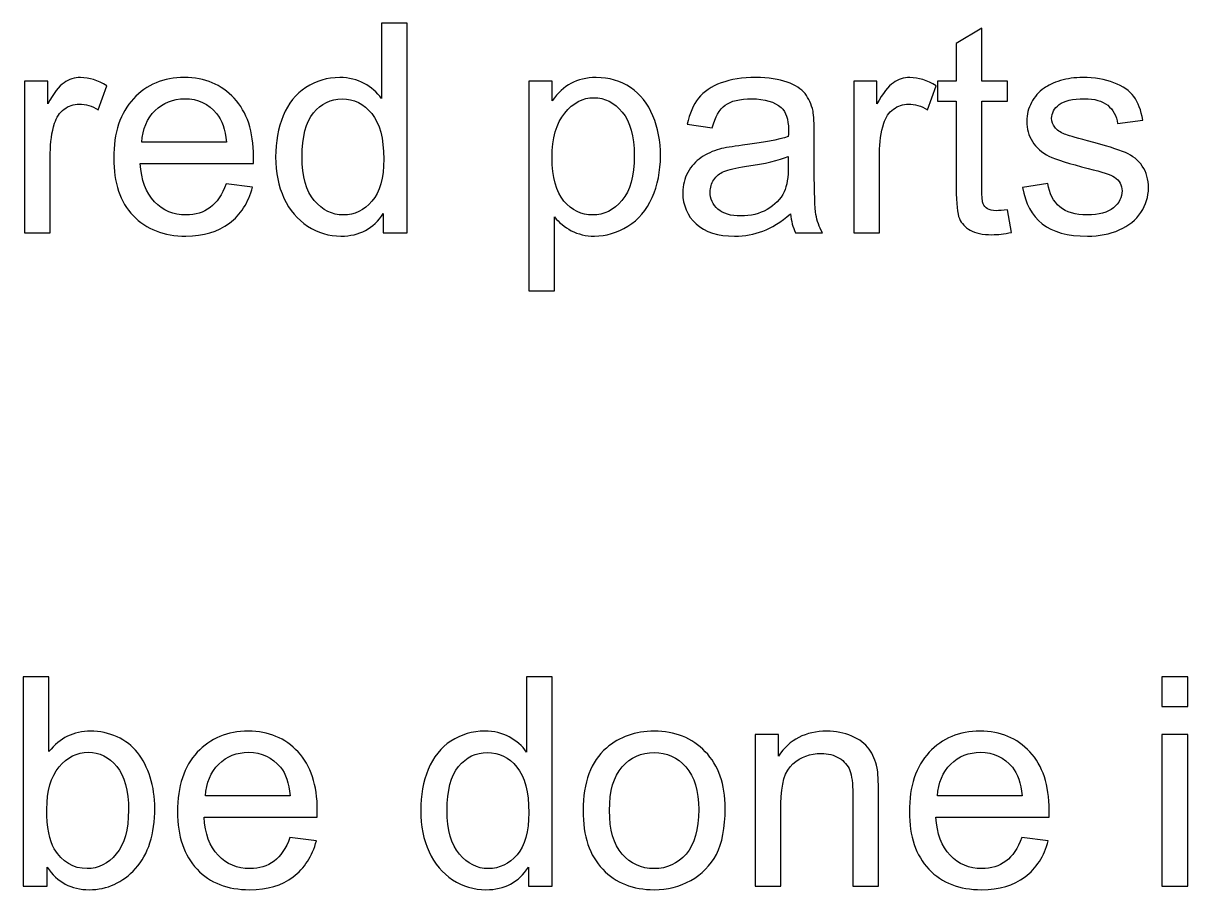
# Model space of a CAD drawing. Header units: millimetres. Extents: x -819 to 558, y -342 to 336.
# Drawn here: x -709.3 to -658.7, y -63.4 to -25.7 of the extents above; entities that cross this region are included whole.
import ezdxf

# ---------------------------------------------------------------- set-up
doc = ezdxf.new("R2010")
doc.units = ezdxf.units.MM
doc.header["$MEASUREMENT"] = 0
doc.layers.add('#Layer 1', color=7, linetype='Continuous')

msp = doc.modelspace()

# ---------------------------------------------------------------- linework, layer by layer
at = {"layer": '#Layer 1', "color": 250}
for points, knots in [([(-693.6737, -34.826), (-693.6737, -34.826), (-693.6737, -33.9941), (-693.6737, -33.9941), (-693.6737, -33.9941), (-694.0906, -34.6482), (-694.7045, -34.9742), (-695.5152, -34.9742), (-695.5152, -34.9742), (-696.0401, -34.9742), (-696.5227, -34.8302), (-696.963, -34.5402), (-696.963, -34.5402), (-697.4032, -34.2524), (-697.744, -33.8481), (-697.9874, -33.3274), (-697.9874, -33.3274), (-698.2287, -32.8088), (-698.3494, -32.214), (-698.3494, -31.5388), (-698.3494, -31.5388), (-698.3494, -30.8826), (-698.2393, -30.2857), (-698.0213, -29.7502), (-698.0213, -29.7502), (-697.8012, -29.2147), (-697.4731, -28.8041), (-697.0349, -28.5204), (-697.0349, -28.5204), (-696.5968, -28.2347), (-696.1057, -28.0908), (-695.5638, -28.0908), (-695.5638, -28.0908), (-695.168, -28.0908), (-694.8145, -28.1754), (-694.5055, -28.3426), (-694.5055, -28.3426), (-694.1944, -28.5099), (-693.9425, -28.7279), (-693.7477, -28.9967), (-693.7477, -28.9967), (-693.7477, -28.9967), (-693.7477, -25.7349), (-693.7477, -25.7349), (-693.7477, -25.7349), (-693.7477, -25.7349), (-692.6386, -25.7349), (-692.6386, -25.7349), (-692.6386, -25.7349), (-692.6386, -25.7349), (-692.6386, -34.826), (-692.6386, -34.826), (-692.6386, -34.826), (-692.6386, -34.826), (-693.6737, -34.826), (-693.6737, -34.826)], [0, 0, 0, 0, 0.0714286, 0.0714286, 0.0714286, 0.0714286, 0.1428571, 0.1428571, 0.1428571, 0.1428571, 0.2142857, 0.2142857, 0.2142857, 0.2142857, 0.2857143, 0.2857143, 0.2857143, 0.2857143, 0.3571429, 0.3571429, 0.3571429, 0.3571429, 0.4285714, 0.4285714, 0.4285714, 0.4285714, 0.5, 0.5, 0.5, 0.5, 0.5714286, 0.5714286, 0.5714286, 0.5714286, 0.6428571, 0.6428571, 0.6428571, 0.6428571, 0.7142857, 0.7142857, 0.7142857, 0.7142857, 0.7857143, 0.7857143, 0.7857143, 0.7857143, 0.8571429, 0.8571429, 0.8571429, 0.8571429, 0.9285714, 0.9285714, 0.9285714, 0.9285714, 1, 1, 1, 1]), ([(-666.5613, -33.8269), (-666.5613, -33.8269), (-666.4004, -34.8133), (-666.4004, -34.8133), (-666.4004, -34.8133), (-666.7137, -34.8789), (-666.9952, -34.9128), (-667.2429, -34.9128), (-667.2429, -34.9128), (-667.6493, -34.9128), (-667.9625, -34.8493), (-668.1869, -34.7202), (-668.1869, -34.7202), (-668.4092, -34.5932), (-668.5658, -34.4238), (-668.6568, -34.2143), (-668.6568, -34.2143), (-668.7478, -34.0068), (-668.7944, -33.5666), (-668.7944, -32.8977), (-668.7944, -32.8977), (-668.7944, -32.8977), (-668.7944, -29.1089), (-668.7944, -29.1089), (-668.7944, -29.1089), (-668.7944, -29.1089), (-669.6135, -29.1089), (-669.6135, -29.1089), (-669.6135, -29.1089), (-669.6135, -29.1089), (-669.6135, -28.241), (-669.6135, -28.241), (-669.6135, -28.241), (-669.6135, -28.241), (-668.7944, -28.241), (-668.7944, -28.241), (-668.7944, -28.241), (-668.7944, -28.241), (-668.7944, -26.6091), (-668.7944, -26.6091), (-668.7944, -26.6091), (-668.7944, -26.6091), (-667.6831, -25.9402), (-667.6831, -25.9402), (-667.6831, -25.9402), (-667.6831, -25.9402), (-667.6831, -28.241), (-667.6831, -28.241), (-667.6831, -28.241), (-667.6831, -28.241), (-666.5613, -28.241), (-666.5613, -28.241), (-666.5613, -28.241), (-666.5613, -28.241), (-666.5613, -29.1089), (-666.5613, -29.1089), (-666.5613, -29.1089), (-666.5613, -29.1089), (-667.6831, -29.1089), (-667.6831, -29.1089), (-667.6831, -29.1089), (-667.6831, -29.1089), (-667.6831, -32.9591), (-667.6831, -32.9591), (-667.6831, -32.9591), (-667.6831, -33.2787), (-667.6641, -33.4819), (-667.626, -33.5729), (-667.626, -33.5729), (-667.5858, -33.6639), (-667.5223, -33.7359), (-667.4334, -33.7909), (-667.4334, -33.7909), (-667.3445, -33.8439), (-667.2175, -33.8714), (-667.0524, -33.8714), (-667.0524, -33.8714), (-666.9275, -33.8714), (-666.7645, -33.8566), (-666.5613, -33.8269)], [0, 0, 0, 0, 0.05, 0.05, 0.05, 0.05, 0.1, 0.1, 0.1, 0.1, 0.15, 0.15, 0.15, 0.15, 0.2, 0.2, 0.2, 0.2, 0.25, 0.25, 0.25, 0.25, 0.3, 0.3, 0.3, 0.3, 0.35, 0.35, 0.35, 0.35, 0.4, 0.4, 0.4, 0.4, 0.45, 0.45, 0.45, 0.45, 0.5, 0.5, 0.5, 0.5, 0.55, 0.55, 0.55, 0.55, 0.6, 0.6, 0.6, 0.6, 0.65, 0.65, 0.65, 0.65, 0.7, 0.7, 0.7, 0.7, 0.75, 0.75, 0.75, 0.75, 0.8, 0.8, 0.8, 0.8, 0.85, 0.85, 0.85, 0.85, 0.9, 0.9, 0.9, 0.9, 0.95, 0.95, 0.95, 0.95, 1, 1, 1, 1]), ([(-709.2502, -34.826), (-709.2502, -34.826), (-709.2502, -28.241), (-709.2502, -28.241), (-709.2502, -28.241), (-709.2502, -28.241), (-708.2469, -28.241), (-708.2469, -28.241), (-708.2469, -28.241), (-708.2469, -28.241), (-708.2469, -29.238), (-708.2469, -29.238), (-708.2469, -29.238), (-707.9908, -28.7723), (-707.7537, -28.4633), (-707.5357, -28.3151), (-707.5357, -28.3151), (-707.3198, -28.167), (-707.0806, -28.0908), (-706.8203, -28.0908), (-706.8203, -28.0908), (-706.4435, -28.0908), (-706.0625, -28.2114), (-705.673, -28.4506), (-705.673, -28.4506), (-705.673, -28.4506), (-706.0583, -29.4878), (-706.0583, -29.4878), (-706.0583, -29.4878), (-706.3292, -29.3248), (-706.6022, -29.2443), (-706.8753, -29.2443), (-706.8753, -29.2443), (-707.1208, -29.2443), (-707.3388, -29.3184), (-707.5336, -29.4645), (-707.5336, -29.4645), (-707.7283, -29.6126), (-707.8659, -29.8158), (-707.9484, -30.0762), (-707.9484, -30.0762), (-708.0733, -30.472), (-708.1347, -30.9059), (-708.1347, -31.3779), (-708.1347, -31.3779), (-708.1347, -31.3779), (-708.1347, -34.826), (-708.1347, -34.826), (-708.1347, -34.826), (-708.1347, -34.826), (-709.2502, -34.826), (-709.2502, -34.826)], [0, 0, 0, 0, 0.0769231, 0.0769231, 0.0769231, 0.0769231, 0.1538462, 0.1538462, 0.1538462, 0.1538462, 0.2307692, 0.2307692, 0.2307692, 0.2307692, 0.3076923, 0.3076923, 0.3076923, 0.3076923, 0.3846154, 0.3846154, 0.3846154, 0.3846154, 0.4615385, 0.4615385, 0.4615385, 0.4615385, 0.5384615, 0.5384615, 0.5384615, 0.5384615, 0.6153846, 0.6153846, 0.6153846, 0.6153846, 0.6923077, 0.6923077, 0.6923077, 0.6923077, 0.7692308, 0.7692308, 0.7692308, 0.7692308, 0.8461538, 0.8461538, 0.8461538, 0.8461538, 0.9230769, 0.9230769, 0.9230769, 0.9230769, 1, 1, 1, 1]), ([(-700.502, -32.7051), (-700.502, -32.7051), (-699.3484, -32.8469), (-699.3484, -32.8469), (-699.3484, -32.8469), (-699.5305, -33.5221), (-699.867, -34.0449), (-700.3581, -34.4175), (-700.3581, -34.4175), (-700.8513, -34.7879), (-701.4799, -34.9742), (-702.244, -34.9742), (-702.244, -34.9742), (-703.2071, -34.9742), (-703.9712, -34.6778), (-704.5343, -34.0852), (-704.5343, -34.0852), (-705.0994, -33.4925), (-705.3809, -32.6606), (-705.3809, -31.5896), (-705.3809, -31.5896), (-705.3809, -30.4805), (-705.0952, -29.6211), (-704.5258, -29.0094), (-704.5258, -29.0094), (-703.9543, -28.3977), (-703.2156, -28.0908), (-702.3054, -28.0908), (-702.3054, -28.0908), (-701.4249, -28.0908), (-700.7052, -28.3913), (-700.1485, -28.9903), (-700.1485, -28.9903), (-699.5897, -29.5894), (-699.3103, -30.4339), (-699.3103, -31.5198), (-699.3103, -31.5198), (-699.3103, -31.5875), (-699.3124, -31.687), (-699.3167, -31.8182), (-699.3167, -31.8182), (-699.3167, -31.8182), (-704.2273, -31.8182), (-704.2273, -31.8182), (-704.2273, -31.8182), (-704.1871, -32.5421), (-703.9818, -33.0967), (-703.6135, -33.4798), (-703.6135, -33.4798), (-703.2452, -33.865), (-702.788, -34.0576), (-702.2377, -34.0576), (-702.2377, -34.0576), (-701.8292, -34.0576), (-701.4799, -33.9497), (-701.1899, -33.7338), (-701.1899, -33.7338), (-700.8999, -33.52), (-700.6713, -33.1771), (-700.502, -32.7051)], [0, 0, 0, 0, 0.0666667, 0.0666667, 0.0666667, 0.0666667, 0.1333333, 0.1333333, 0.1333333, 0.1333333, 0.2, 0.2, 0.2, 0.2, 0.2666667, 0.2666667, 0.2666667, 0.2666667, 0.3333333, 0.3333333, 0.3333333, 0.3333333, 0.4, 0.4, 0.4, 0.4, 0.4666667, 0.4666667, 0.4666667, 0.4666667, 0.5333333, 0.5333333, 0.5333333, 0.5333333, 0.6, 0.6, 0.6, 0.6, 0.6666667, 0.6666667, 0.6666667, 0.6666667, 0.7333333, 0.7333333, 0.7333333, 0.7333333, 0.8, 0.8, 0.8, 0.8, 0.8666667, 0.8666667, 0.8666667, 0.8666667, 0.9333333, 0.9333333, 0.9333333, 0.9333333, 1, 1, 1, 1]), ([(-687.3533, -37.3491), (-687.3533, -37.3491), (-687.3533, -28.241), (-687.3533, -28.241), (-687.3533, -28.241), (-687.3533, -28.241), (-686.3373, -28.241), (-686.3373, -28.241), (-686.3373, -28.241), (-686.3373, -28.241), (-686.3373, -29.0962), (-686.3373, -29.0962), (-686.3373, -29.0962), (-686.0981, -28.7617), (-685.8272, -28.5099), (-685.5245, -28.3426), (-685.5245, -28.3426), (-685.2239, -28.1754), (-684.8577, -28.0908), (-684.4281, -28.0908), (-684.4281, -28.0908), (-683.865, -28.0908), (-683.3697, -28.2368), (-682.94, -28.5247), (-682.94, -28.5247), (-682.5082, -28.8147), (-682.1844, -29.2232), (-681.9664, -29.7502), (-681.9664, -29.7502), (-681.7462, -30.2773), (-681.6362, -30.8551), (-681.6362, -31.4838), (-681.6362, -31.4838), (-681.6362, -32.1569), (-681.7568, -32.7644), (-682.0002, -33.3041), (-682.0002, -33.3041), (-682.2415, -33.8439), (-682.5929, -34.2566), (-683.0543, -34.5445), (-683.0543, -34.5445), (-683.5158, -34.8302), (-684.0005, -34.9742), (-684.5085, -34.9742), (-684.5085, -34.9742), (-684.881, -34.9742), (-685.2133, -34.8959), (-685.5097, -34.7392), (-685.5097, -34.7392), (-685.806, -34.5826), (-686.0473, -34.3836), (-686.2378, -34.1444), (-686.2378, -34.1444), (-686.2378, -34.1444), (-686.2378, -37.3491), (-686.2378, -37.3491), (-686.2378, -37.3491), (-686.2378, -37.3491), (-687.3533, -37.3491), (-687.3533, -37.3491)], [0, 0, 0, 0, 0.0666667, 0.0666667, 0.0666667, 0.0666667, 0.1333333, 0.1333333, 0.1333333, 0.1333333, 0.2, 0.2, 0.2, 0.2, 0.2666667, 0.2666667, 0.2666667, 0.2666667, 0.3333333, 0.3333333, 0.3333333, 0.3333333, 0.4, 0.4, 0.4, 0.4, 0.4666667, 0.4666667, 0.4666667, 0.4666667, 0.5333333, 0.5333333, 0.5333333, 0.5333333, 0.6, 0.6, 0.6, 0.6, 0.6666667, 0.6666667, 0.6666667, 0.6666667, 0.7333333, 0.7333333, 0.7333333, 0.7333333, 0.8, 0.8, 0.8, 0.8, 0.8666667, 0.8666667, 0.8666667, 0.8666667, 0.9333333, 0.9333333, 0.9333333, 0.9333333, 1, 1, 1, 1]), ([(-675.9932, -34.0132), (-676.408, -34.3646), (-676.806, -34.6122), (-677.187, -34.7583), (-677.187, -34.7583), (-677.5701, -34.9022), (-677.9807, -34.9742), (-678.4189, -34.9742), (-678.4189, -34.9742), (-679.1428, -34.9742), (-679.6973, -34.7985), (-680.0868, -34.445), (-680.0868, -34.445), (-680.4741, -34.0915), (-680.6689, -33.6385), (-680.6689, -33.0903), (-680.6689, -33.0903), (-680.6689, -32.7665), (-680.5969, -32.4723), (-680.4487, -32.2056), (-680.4487, -32.2056), (-680.3027, -31.9389), (-680.1101, -31.7251), (-679.873, -31.5642), (-679.873, -31.5642), (-679.6338, -31.4033), (-679.3671, -31.2806), (-679.0687, -31.198), (-679.0687, -31.198), (-678.8507, -31.1409), (-678.5205, -31.0837), (-678.0781, -31.0308), (-678.0781, -31.0308), (-677.1764, -30.9229), (-676.5117, -30.7959), (-676.0863, -30.6456), (-676.0863, -30.6456), (-676.0821, -30.4932), (-676.0799, -30.3958), (-676.0799, -30.3556), (-676.0799, -30.3556), (-676.0799, -29.9005), (-676.1858, -29.5788), (-676.3974, -29.3946), (-676.3974, -29.3946), (-676.6811, -29.1406), (-677.1065, -29.0157), (-677.6674, -29.0157), (-677.6674, -29.0157), (-678.1924, -29.0157), (-678.5797, -29.1068), (-678.8316, -29.2909), (-678.8316, -29.2909), (-679.0814, -29.4751), (-679.2655, -29.801), (-679.3862, -30.2688), (-679.3862, -30.2688), (-679.3862, -30.2688), (-680.4763, -30.1185), (-680.4763, -30.1185), (-680.4763, -30.1185), (-680.3768, -29.6529), (-680.2138, -29.274), (-679.9873, -28.9882), (-679.9873, -28.9882), (-679.7608, -28.7004), (-679.4306, -28.4781), (-679.0009, -28.3236), (-679.0009, -28.3236), (-678.5713, -28.1691), (-678.0738, -28.0908), (-677.5066, -28.0908), (-677.5066, -28.0908), (-676.9435, -28.0908), (-676.4885, -28.1585), (-676.1371, -28.2897), (-676.1371, -28.2897), (-675.7857, -28.4231), (-675.5275, -28.5882), (-675.3603, -28.7893), (-675.3603, -28.7893), (-675.1952, -28.9903), (-675.0809, -29.2422), (-675.0131, -29.5491), (-675.0131, -29.5491), (-674.9772, -29.7396), (-674.9581, -30.0825), (-674.9581, -30.5778), (-674.9581, -30.5778), (-674.9581, -30.5778), (-674.9581, -32.0659), (-674.9581, -32.0659), (-674.9581, -32.0659), (-674.9581, -33.1051), (-674.9348, -33.7613), (-674.8861, -34.0344), (-674.8861, -34.0344), (-674.8396, -34.3095), (-674.7443, -34.5741), (-674.6046, -34.826), (-674.6046, -34.826), (-674.6046, -34.826), (-675.7709, -34.826), (-675.7709, -34.826), (-675.7709, -34.826), (-675.8852, -34.5953), (-675.9614, -34.3243), (-675.9932, -34.0132)], [0, 0, 0, 0, 0.037037, 0.037037, 0.037037, 0.037037, 0.0740741, 0.0740741, 0.0740741, 0.0740741, 0.1111111, 0.1111111, 0.1111111, 0.1111111, 0.1481481, 0.1481481, 0.1481481, 0.1481481, 0.1851852, 0.1851852, 0.1851852, 0.1851852, 0.2222222, 0.2222222, 0.2222222, 0.2222222, 0.2592593, 0.2592593, 0.2592593, 0.2592593, 0.2962963, 0.2962963, 0.2962963, 0.2962963, 0.3333333, 0.3333333, 0.3333333, 0.3333333, 0.3703704, 0.3703704, 0.3703704, 0.3703704, 0.4074074, 0.4074074, 0.4074074, 0.4074074, 0.4444444, 0.4444444, 0.4444444, 0.4444444, 0.4814815, 0.4814815, 0.4814815, 0.4814815, 0.5185185, 0.5185185, 0.5185185, 0.5185185, 0.5555556, 0.5555556, 0.5555556, 0.5555556, 0.5925926, 0.5925926, 0.5925926, 0.5925926, 0.6296296, 0.6296296, 0.6296296, 0.6296296, 0.6666667, 0.6666667, 0.6666667, 0.6666667, 0.7037037, 0.7037037, 0.7037037, 0.7037037, 0.7407407, 0.7407407, 0.7407407, 0.7407407, 0.7777778, 0.7777778, 0.7777778, 0.7777778, 0.8148148, 0.8148148, 0.8148148, 0.8148148, 0.8518519, 0.8518519, 0.8518519, 0.8518519, 0.8888889, 0.8888889, 0.8888889, 0.8888889, 0.9259259, 0.9259259, 0.9259259, 0.9259259, 0.962963, 0.962963, 0.962963, 0.962963, 1, 1, 1, 1]), ([(-673.2394, -34.826), (-673.2394, -34.826), (-673.2394, -28.241), (-673.2394, -28.241), (-673.2394, -28.241), (-673.2394, -28.241), (-672.2361, -28.241), (-672.2361, -28.241), (-672.2361, -28.241), (-672.2361, -28.241), (-672.2361, -29.238), (-672.2361, -29.238), (-672.2361, -29.238), (-671.98, -28.7723), (-671.7429, -28.4633), (-671.5249, -28.3151), (-671.5249, -28.3151), (-671.309, -28.167), (-671.0698, -28.0908), (-670.8095, -28.0908), (-670.8095, -28.0908), (-670.4327, -28.0908), (-670.0517, -28.2114), (-669.6622, -28.4506), (-669.6622, -28.4506), (-669.6622, -28.4506), (-670.0475, -29.4878), (-670.0475, -29.4878), (-670.0475, -29.4878), (-670.3184, -29.3248), (-670.5914, -29.2443), (-670.8645, -29.2443), (-670.8645, -29.2443), (-671.11, -29.2443), (-671.328, -29.3184), (-671.5228, -29.4645), (-671.5228, -29.4645), (-671.7175, -29.6126), (-671.8551, -29.8158), (-671.9376, -30.0762), (-671.9376, -30.0762), (-672.0625, -30.472), (-672.1239, -30.9059), (-672.1239, -31.3779), (-672.1239, -31.3779), (-672.1239, -31.3779), (-672.1239, -34.826), (-672.1239, -34.826), (-672.1239, -34.826), (-672.1239, -34.826), (-673.2394, -34.826), (-673.2394, -34.826)], [0, 0, 0, 0, 0.0769231, 0.0769231, 0.0769231, 0.0769231, 0.1538462, 0.1538462, 0.1538462, 0.1538462, 0.2307692, 0.2307692, 0.2307692, 0.2307692, 0.3076923, 0.3076923, 0.3076923, 0.3076923, 0.3846154, 0.3846154, 0.3846154, 0.3846154, 0.4615385, 0.4615385, 0.4615385, 0.4615385, 0.5384615, 0.5384615, 0.5384615, 0.5384615, 0.6153846, 0.6153846, 0.6153846, 0.6153846, 0.6923077, 0.6923077, 0.6923077, 0.6923077, 0.7692308, 0.7692308, 0.7692308, 0.7692308, 0.8461538, 0.8461538, 0.8461538, 0.8461538, 0.9230769, 0.9230769, 0.9230769, 0.9230769, 1, 1, 1, 1]), ([(-665.9157, -32.8596), (-665.9157, -32.8596), (-664.8129, -32.686), (-664.8129, -32.686), (-664.8129, -32.686), (-664.7515, -33.1284), (-664.578, -33.4671), (-664.2943, -33.7042), (-664.2943, -33.7042), (-664.0128, -33.9391), (-663.617, -34.0576), (-663.1069, -34.0576), (-663.1069, -34.0576), (-662.5947, -34.0576), (-662.2137, -33.9518), (-661.966, -33.7444), (-661.966, -33.7444), (-661.7184, -33.5348), (-661.5935, -33.2893), (-661.5935, -33.0099), (-661.5935, -33.0099), (-661.5935, -32.7559), (-661.7035, -32.559), (-661.9237, -32.413), (-661.9237, -32.413), (-662.0761, -32.3135), (-662.4571, -32.1886), (-663.0646, -32.0362), (-663.0646, -32.0362), (-663.8816, -31.8288), (-664.451, -31.651), (-664.7664, -31.4986), (-664.7664, -31.4986), (-665.0817, -31.3483), (-665.323, -31.1388), (-665.486, -30.8721), (-665.486, -30.8721), (-665.649, -30.6054), (-665.7316, -30.3111), (-665.7316, -29.9894), (-665.7316, -29.9894), (-665.7316, -29.6952), (-665.6638, -29.4243), (-665.5284, -29.1745), (-665.5284, -29.1745), (-665.395, -28.9226), (-665.2109, -28.7152), (-664.9801, -28.5501), (-664.9801, -28.5501), (-664.8066, -28.4231), (-664.5695, -28.313), (-664.2711, -28.2241), (-664.2711, -28.2241), (-663.9705, -28.1352), (-663.6488, -28.0908), (-663.3059, -28.0908), (-663.3059, -28.0908), (-662.7894, -28.0908), (-662.3364, -28.167), (-661.9448, -28.3151), (-661.9448, -28.3151), (-661.5533, -28.4633), (-661.2654, -28.6644), (-661.0791, -28.9184), (-661.0791, -28.9184), (-660.8929, -29.1745), (-660.7659, -29.5132), (-660.696, -29.9386), (-660.696, -29.9386), (-660.696, -29.9386), (-661.7861, -30.0889), (-661.7861, -30.0889), (-661.7861, -30.0889), (-661.8369, -29.7502), (-661.9808, -29.4856), (-662.2179, -29.2951), (-662.2179, -29.2951), (-662.455, -29.1046), (-662.7915, -29.0094), (-663.2254, -29.0094), (-663.2254, -29.0094), (-663.7377, -29.0094), (-664.1038, -29.0941), (-664.3219, -29.2634), (-664.3219, -29.2634), (-664.542, -29.4327), (-664.6521, -29.6317), (-664.6521, -29.8582), (-664.6521, -29.8582), (-664.6521, -30.0042), (-664.6055, -30.1333), (-664.5145, -30.2498), (-664.5145, -30.2498), (-664.4235, -30.3704), (-664.2816, -30.4678), (-664.0869, -30.5482), (-664.0869, -30.5482), (-663.9747, -30.5884), (-663.6466, -30.6837), (-663.1005, -30.8318), (-663.1005, -30.8318), (-662.311, -31.0435), (-661.7607, -31.215), (-661.4495, -31.3504), (-661.4495, -31.3504), (-661.1363, -31.4838), (-660.8907, -31.6806), (-660.7129, -31.9367), (-660.7129, -31.9367), (-660.5351, -32.1929), (-660.4462, -32.5104), (-660.4462, -32.8914), (-660.4462, -32.8914), (-660.4462, -33.2639), (-660.5563, -33.6131), (-660.7722, -33.9433), (-660.7722, -33.9433), (-660.9902, -34.2714), (-661.3035, -34.5254), (-661.712, -34.7053), (-661.712, -34.7053), (-662.1205, -34.8853), (-662.5841, -34.9742), (-663.1005, -34.9742), (-663.1005, -34.9742), (-663.9578, -34.9742), (-664.6097, -34.7964), (-665.0585, -34.4408), (-665.0585, -34.4408), (-665.5072, -34.0852), (-665.7929, -33.5581), (-665.9157, -32.8596)], [0, 0, 0, 0, 0.030303, 0.030303, 0.030303, 0.030303, 0.0606061, 0.0606061, 0.0606061, 0.0606061, 0.0909091, 0.0909091, 0.0909091, 0.0909091, 0.1212121, 0.1212121, 0.1212121, 0.1212121, 0.1515152, 0.1515152, 0.1515152, 0.1515152, 0.1818182, 0.1818182, 0.1818182, 0.1818182, 0.2121212, 0.2121212, 0.2121212, 0.2121212, 0.2424242, 0.2424242, 0.2424242, 0.2424242, 0.2727273, 0.2727273, 0.2727273, 0.2727273, 0.3030303, 0.3030303, 0.3030303, 0.3030303, 0.3333333, 0.3333333, 0.3333333, 0.3333333, 0.3636364, 0.3636364, 0.3636364, 0.3636364, 0.3939394, 0.3939394, 0.3939394, 0.3939394, 0.4242424, 0.4242424, 0.4242424, 0.4242424, 0.4545455, 0.4545455, 0.4545455, 0.4545455, 0.4848485, 0.4848485, 0.4848485, 0.4848485, 0.5151515, 0.5151515, 0.5151515, 0.5151515, 0.5454545, 0.5454545, 0.5454545, 0.5454545, 0.5757576, 0.5757576, 0.5757576, 0.5757576, 0.6060606, 0.6060606, 0.6060606, 0.6060606, 0.6363636, 0.6363636, 0.6363636, 0.6363636, 0.6666667, 0.6666667, 0.6666667, 0.6666667, 0.6969697, 0.6969697, 0.6969697, 0.6969697, 0.7272727, 0.7272727, 0.7272727, 0.7272727, 0.7575758, 0.7575758, 0.7575758, 0.7575758, 0.7878788, 0.7878788, 0.7878788, 0.7878788, 0.8181818, 0.8181818, 0.8181818, 0.8181818, 0.8484848, 0.8484848, 0.8484848, 0.8484848, 0.8787879, 0.8787879, 0.8787879, 0.8787879, 0.9090909, 0.9090909, 0.9090909, 0.9090909, 0.9393939, 0.9393939, 0.9393939, 0.9393939, 0.969697, 0.969697, 0.969697, 0.969697, 1, 1, 1, 1]), ([(-704.166, -30.8996), (-704.166, -30.8996), (-700.4893, -30.8996), (-700.4893, -30.8996), (-700.4893, -30.8996), (-700.538, -30.3471), (-700.6798, -29.9301), (-700.9105, -29.655), (-700.9105, -29.655), (-701.2661, -29.2253), (-701.7276, -29.0094), (-702.2927, -29.0094), (-702.2927, -29.0094), (-702.8049, -29.0094), (-703.2367, -29.1808), (-703.586, -29.5237), (-703.586, -29.5237), (-703.9352, -29.8666), (-704.1279, -30.326), (-704.166, -30.8996)], [0, 0, 0, 0, 0.2, 0.2, 0.2, 0.2, 0.4, 0.4, 0.4, 0.4, 0.6, 0.6, 0.6, 0.6, 0.8, 0.8, 0.8, 0.8, 1, 1, 1, 1]), ([(-697.2021, -31.5388), (-697.2021, -32.3834), (-697.0243, -33.0141), (-696.6687, -33.4311), (-696.6687, -33.4311), (-696.3131, -33.8481), (-695.894, -34.0576), (-695.4093, -34.0576), (-695.4093, -34.0576), (-694.9225, -34.0576), (-694.5076, -33.8566), (-694.1668, -33.4586), (-694.1668, -33.4586), (-693.8261, -33.0607), (-693.6546, -32.4511), (-693.6546, -31.6319), (-693.6546, -31.6319), (-693.6546, -30.7302), (-693.8282, -30.0698), (-694.1753, -29.6486), (-694.1753, -29.6486), (-694.5224, -29.2253), (-694.95, -29.0157), (-695.4601, -29.0157), (-695.4601, -29.0157), (-695.9554, -29.0157), (-696.3703, -29.2189), (-696.7026, -29.6232), (-696.7026, -29.6232), (-697.0349, -30.0275), (-697.2021, -30.6667), (-697.2021, -31.5388)], [0, 0, 0, 0, 0.125, 0.125, 0.125, 0.125, 0.25, 0.25, 0.25, 0.25, 0.375, 0.375, 0.375, 0.375, 0.5, 0.5, 0.5, 0.5, 0.625, 0.625, 0.625, 0.625, 0.75, 0.75, 0.75, 0.75, 0.875, 0.875, 0.875, 0.875, 1, 1, 1, 1]), ([(-686.3436, -31.5706), (-686.3436, -32.4172), (-686.1722, -33.0438), (-685.8293, -33.4502), (-685.8293, -33.4502), (-685.4864, -33.8544), (-685.0694, -34.0576), (-684.5826, -34.0576), (-684.5826, -34.0576), (-684.0873, -34.0576), (-683.6618, -33.8481), (-683.3083, -33.4269), (-683.3083, -33.4269), (-682.9549, -33.0078), (-682.7771, -32.358), (-682.7771, -31.4774), (-682.7771, -31.4774), (-682.7771, -30.6371), (-682.9506, -30.0106), (-683.2956, -29.5915), (-683.2956, -29.5915), (-683.6407, -29.1745), (-684.0534, -28.9649), (-684.5318, -28.9649), (-684.5318, -28.9649), (-685.008, -28.9649), (-685.4292, -29.1872), (-685.7954, -29.6317), (-685.7954, -29.6317), (-686.1616, -30.0762), (-686.3436, -30.7239), (-686.3436, -31.5706)], [0, 0, 0, 0, 0.125, 0.125, 0.125, 0.125, 0.25, 0.25, 0.25, 0.25, 0.375, 0.375, 0.375, 0.375, 0.5, 0.5, 0.5, 0.5, 0.625, 0.625, 0.625, 0.625, 0.75, 0.75, 0.75, 0.75, 0.875, 0.875, 0.875, 0.875, 1, 1, 1, 1]), ([(-676.0863, -31.5198), (-676.4927, -31.687), (-677.1002, -31.8267), (-677.9087, -31.9431), (-677.9087, -31.9431), (-678.3681, -32.0087), (-678.694, -32.0828), (-678.8824, -32.1653), (-678.8824, -32.1653), (-679.0729, -32.2479), (-679.2211, -32.3685), (-679.3227, -32.5294), (-679.3227, -32.5294), (-679.4264, -32.6882), (-679.4793, -32.8638), (-679.4793, -33.0586), (-679.4793, -33.0586), (-679.4793, -33.357), (-679.365, -33.6047), (-679.1406, -33.8036), (-679.1406, -33.8036), (-678.9163, -34.0005), (-678.5861, -34.1), (-678.1522, -34.1), (-678.1522, -34.1), (-677.7225, -34.1), (-677.3394, -34.0068), (-677.0049, -33.8185), (-677.0049, -33.8185), (-676.6705, -33.6301), (-676.4228, -33.3718), (-676.2662, -33.0459), (-676.2662, -33.0459), (-676.1456, -32.794), (-676.0863, -32.4215), (-676.0863, -31.9304), (-676.0863, -31.9304), (-676.0863, -31.9304), (-676.0863, -31.5198), (-676.0863, -31.5198)], [0, 0, 0, 0, 0.1, 0.1, 0.1, 0.1, 0.2, 0.2, 0.2, 0.2, 0.3, 0.3, 0.3, 0.3, 0.4, 0.4, 0.4, 0.4, 0.5, 0.5, 0.5, 0.5, 0.6, 0.6, 0.6, 0.6, 0.7, 0.7, 0.7, 0.7, 0.8, 0.8, 0.8, 0.8, 0.9, 0.9, 0.9, 0.9, 1, 1, 1, 1]), ([(-708.2722, -63.202), (-708.2722, -63.202), (-709.3072, -63.202), (-709.3072, -63.202), (-709.3072, -63.202), (-709.3072, -63.202), (-709.3072, -54.1109), (-709.3072, -54.1109), (-709.3072, -54.1109), (-709.3072, -54.1109), (-708.1918, -54.1109), (-708.1918, -54.1109), (-708.1918, -54.1109), (-708.1918, -54.1109), (-708.1918, -57.3536), (-708.1918, -57.3536), (-708.1918, -57.3536), (-707.7197, -56.7631), (-707.1186, -56.4668), (-706.3884, -56.4668), (-706.3884, -56.4668), (-705.982, -56.4668), (-705.5988, -56.5493), (-705.2369, -56.7123), (-705.2369, -56.7123), (-704.8749, -56.8753), (-704.5786, -57.106), (-704.3437, -57.4002), (-704.3437, -57.4002), (-704.1108, -57.6965), (-703.9267, -58.0521), (-703.7954, -58.4712), (-703.7954, -58.4712), (-703.6621, -58.8882), (-703.5965, -59.3348), (-703.5965, -59.809), (-703.5965, -59.809), (-703.5965, -60.9393), (-703.8759, -61.8113), (-704.4347, -62.4273), (-704.4347, -62.4273), (-704.9914, -63.0432), (-705.6623, -63.3502), (-706.4434, -63.3502), (-706.4434, -63.3502), (-707.2202, -63.3502), (-707.8298, -63.0263), (-708.2722, -62.3765), (-708.2722, -62.3765), (-708.2722, -62.3765), (-708.2722, -63.202), (-708.2722, -63.202)], [0, 0, 0, 0, 0.0769231, 0.0769231, 0.0769231, 0.0769231, 0.1538462, 0.1538462, 0.1538462, 0.1538462, 0.2307692, 0.2307692, 0.2307692, 0.2307692, 0.3076923, 0.3076923, 0.3076923, 0.3076923, 0.3846154, 0.3846154, 0.3846154, 0.3846154, 0.4615385, 0.4615385, 0.4615385, 0.4615385, 0.5384615, 0.5384615, 0.5384615, 0.5384615, 0.6153846, 0.6153846, 0.6153846, 0.6153846, 0.6923077, 0.6923077, 0.6923077, 0.6923077, 0.7692308, 0.7692308, 0.7692308, 0.7692308, 0.8461538, 0.8461538, 0.8461538, 0.8461538, 0.9230769, 0.9230769, 0.9230769, 0.9230769, 1, 1, 1, 1]), ([(-687.3744, -63.202), (-687.3744, -63.202), (-687.3744, -62.3701), (-687.3744, -62.3701), (-687.3744, -62.3701), (-687.7913, -63.0242), (-688.4052, -63.3502), (-689.2159, -63.3502), (-689.2159, -63.3502), (-689.7408, -63.3502), (-690.2234, -63.2062), (-690.6637, -62.9162), (-690.6637, -62.9162), (-691.1039, -62.6284), (-691.4447, -62.2241), (-691.6881, -61.7034), (-691.6881, -61.7034), (-691.9294, -61.1848), (-692.0501, -60.59), (-692.0501, -59.9148), (-692.0501, -59.9148), (-692.0501, -59.2586), (-691.94, -58.6617), (-691.722, -58.1262), (-691.722, -58.1262), (-691.5019, -57.5907), (-691.1738, -57.1801), (-690.7356, -56.8964), (-690.7356, -56.8964), (-690.2975, -56.6107), (-689.8064, -56.4668), (-689.2645, -56.4668), (-689.2645, -56.4668), (-688.8687, -56.4668), (-688.5152, -56.5514), (-688.2062, -56.7186), (-688.2062, -56.7186), (-687.8951, -56.8859), (-687.6432, -57.1039), (-687.4484, -57.3727), (-687.4484, -57.3727), (-687.4484, -57.3727), (-687.4484, -54.1109), (-687.4484, -54.1109), (-687.4484, -54.1109), (-687.4484, -54.1109), (-686.3393, -54.1109), (-686.3393, -54.1109), (-686.3393, -54.1109), (-686.3393, -54.1109), (-686.3393, -63.202), (-686.3393, -63.202), (-686.3393, -63.202), (-686.3393, -63.202), (-687.3744, -63.202), (-687.3744, -63.202)], [0, 0, 0, 0, 0.0714286, 0.0714286, 0.0714286, 0.0714286, 0.1428571, 0.1428571, 0.1428571, 0.1428571, 0.2142857, 0.2142857, 0.2142857, 0.2142857, 0.2857143, 0.2857143, 0.2857143, 0.2857143, 0.3571429, 0.3571429, 0.3571429, 0.3571429, 0.4285714, 0.4285714, 0.4285714, 0.4285714, 0.5, 0.5, 0.5, 0.5, 0.5714286, 0.5714286, 0.5714286, 0.5714286, 0.6428571, 0.6428571, 0.6428571, 0.6428571, 0.7142857, 0.7142857, 0.7142857, 0.7142857, 0.7857143, 0.7857143, 0.7857143, 0.7857143, 0.8571429, 0.8571429, 0.8571429, 0.8571429, 0.9285714, 0.9285714, 0.9285714, 0.9285714, 1, 1, 1, 1]), ([(-659.8599, -55.3957), (-659.8599, -55.3957), (-659.8599, -54.1109), (-659.8599, -54.1109), (-659.8599, -54.1109), (-659.8599, -54.1109), (-658.7423, -54.1109), (-658.7423, -54.1109), (-658.7423, -54.1109), (-658.7423, -54.1109), (-658.7423, -55.3957), (-658.7423, -55.3957), (-658.7423, -55.3957), (-658.7423, -55.3957), (-659.8599, -55.3957), (-659.8599, -55.3957)], [0, 0, 0, 0, 0.25, 0.25, 0.25, 0.25, 0.5, 0.5, 0.5, 0.5, 0.75, 0.75, 0.75, 0.75, 1, 1, 1, 1]), ([(-697.7312, -61.0811), (-697.7312, -61.0811), (-696.5776, -61.2229), (-696.5776, -61.2229), (-696.5776, -61.2229), (-696.7597, -61.8981), (-697.0962, -62.4209), (-697.5873, -62.7935), (-697.5873, -62.7935), (-698.0805, -63.1639), (-698.7091, -63.3502), (-699.4732, -63.3502), (-699.4732, -63.3502), (-700.4363, -63.3502), (-701.2004, -63.0538), (-701.7635, -62.4612), (-701.7635, -62.4612), (-702.3286, -61.8685), (-702.6101, -61.0366), (-702.6101, -59.9656), (-702.6101, -59.9656), (-702.6101, -58.8565), (-702.3244, -57.9971), (-701.755, -57.3854), (-701.755, -57.3854), (-701.1835, -56.7737), (-700.4448, -56.4668), (-699.5346, -56.4668), (-699.5346, -56.4668), (-698.6541, -56.4668), (-697.9344, -56.7673), (-697.3777, -57.3663), (-697.3777, -57.3663), (-696.8189, -57.9654), (-696.5395, -58.8099), (-696.5395, -59.8958), (-696.5395, -59.8958), (-696.5395, -59.9635), (-696.5416, -60.063), (-696.5459, -60.1942), (-696.5459, -60.1942), (-696.5459, -60.1942), (-701.4565, -60.1942), (-701.4565, -60.1942), (-701.4565, -60.1942), (-701.4163, -60.9181), (-701.211, -61.4727), (-700.8427, -61.8558), (-700.8427, -61.8558), (-700.4744, -62.241), (-700.0172, -62.4336), (-699.4669, -62.4336), (-699.4669, -62.4336), (-699.0584, -62.4336), (-698.7091, -62.3257), (-698.4191, -62.1098), (-698.4191, -62.1098), (-698.1291, -61.896), (-697.9005, -61.5531), (-697.7312, -61.0811)], [0, 0, 0, 0, 0.0666667, 0.0666667, 0.0666667, 0.0666667, 0.1333333, 0.1333333, 0.1333333, 0.1333333, 0.2, 0.2, 0.2, 0.2, 0.2666667, 0.2666667, 0.2666667, 0.2666667, 0.3333333, 0.3333333, 0.3333333, 0.3333333, 0.4, 0.4, 0.4, 0.4, 0.4666667, 0.4666667, 0.4666667, 0.4666667, 0.5333333, 0.5333333, 0.5333333, 0.5333333, 0.6, 0.6, 0.6, 0.6, 0.6666667, 0.6666667, 0.6666667, 0.6666667, 0.7333333, 0.7333333, 0.7333333, 0.7333333, 0.8, 0.8, 0.8, 0.8, 0.8666667, 0.8666667, 0.8666667, 0.8666667, 0.9333333, 0.9333333, 0.9333333, 0.9333333, 1, 1, 1, 1]), ([(-684.9995, -59.9085), (-684.9995, -58.6893), (-684.6608, -57.7854), (-683.9814, -57.1991), (-683.9814, -57.1991), (-683.4162, -56.7123), (-682.7262, -56.4668), (-681.9113, -56.4668), (-681.9113, -56.4668), (-681.0053, -56.4668), (-680.2645, -56.7631), (-679.6909, -57.3579), (-679.6909, -57.3579), (-679.1151, -57.9505), (-678.8294, -58.7697), (-678.8294, -59.8153), (-678.8294, -59.8153), (-678.8294, -60.6641), (-678.9564, -61.3309), (-679.2104, -61.8156), (-679.2104, -61.8156), (-679.4644, -62.3024), (-679.8348, -62.6792), (-680.3195, -62.948), (-680.3195, -62.948), (-680.8064, -63.2168), (-681.3355, -63.3502), (-681.9113, -63.3502), (-681.9113, -63.3502), (-682.832, -63.3502), (-683.5771, -63.0559), (-684.1465, -62.4633), (-684.1465, -62.4633), (-684.7158, -61.8727), (-684.9995, -61.0218), (-684.9995, -59.9085)], [0, 0, 0, 0, 0.1111111, 0.1111111, 0.1111111, 0.1111111, 0.2222222, 0.2222222, 0.2222222, 0.2222222, 0.3333333, 0.3333333, 0.3333333, 0.3333333, 0.4444444, 0.4444444, 0.4444444, 0.4444444, 0.5555556, 0.5555556, 0.5555556, 0.5555556, 0.6666667, 0.6666667, 0.6666667, 0.6666667, 0.7777778, 0.7777778, 0.7777778, 0.7777778, 0.8888889, 0.8888889, 0.8888889, 0.8888889, 1, 1, 1, 1]), ([(-677.5192, -63.202), (-677.5192, -63.202), (-677.5192, -56.617), (-677.5192, -56.617), (-677.5192, -56.617), (-677.5192, -56.617), (-676.5159, -56.617), (-676.5159, -56.617), (-676.5159, -56.617), (-676.5159, -56.617), (-676.5159, -57.5526), (-676.5159, -57.5526), (-676.5159, -57.5526), (-676.0312, -56.8287), (-675.3327, -56.4668), (-674.4204, -56.4668), (-674.4204, -56.4668), (-674.0225, -56.4668), (-673.6584, -56.5387), (-673.3261, -56.6805), (-673.3261, -56.6805), (-672.9916, -56.8245), (-672.744, -57.0107), (-672.5789, -57.2436), (-672.5789, -57.2436), (-672.4117, -57.4743), (-672.2974, -57.7495), (-672.2296, -58.067), (-672.2296, -58.067), (-672.1894, -58.2744), (-672.1683, -58.6363), (-672.1683, -59.1528), (-672.1683, -59.1528), (-672.1683, -59.1528), (-672.1683, -63.202), (-672.1683, -63.202), (-672.1683, -63.202), (-672.1683, -63.202), (-673.2859, -63.202), (-673.2859, -63.202), (-673.2859, -63.202), (-673.2859, -63.202), (-673.2859, -59.1951), (-673.2859, -59.1951), (-673.2859, -59.1951), (-673.2859, -58.7422), (-673.3282, -58.4014), (-673.415, -58.1749), (-673.415, -58.1749), (-673.5018, -57.9505), (-673.6563, -57.7706), (-673.8764, -57.6373), (-673.8764, -57.6373), (-674.0987, -57.5018), (-674.3569, -57.4341), (-674.6553, -57.4341), (-674.6553, -57.4341), (-675.1316, -57.4341), (-675.5401, -57.5865), (-675.8872, -57.887), (-675.8872, -57.887), (-676.2323, -58.1897), (-676.4037, -58.7612), (-676.4037, -59.6058), (-676.4037, -59.6058), (-676.4037, -59.6058), (-676.4037, -63.202), (-676.4037, -63.202), (-676.4037, -63.202), (-676.4037, -63.202), (-677.5192, -63.202), (-677.5192, -63.202)], [0, 0, 0, 0, 0.0555556, 0.0555556, 0.0555556, 0.0555556, 0.1111111, 0.1111111, 0.1111111, 0.1111111, 0.1666667, 0.1666667, 0.1666667, 0.1666667, 0.2222222, 0.2222222, 0.2222222, 0.2222222, 0.2777778, 0.2777778, 0.2777778, 0.2777778, 0.3333333, 0.3333333, 0.3333333, 0.3333333, 0.3888889, 0.3888889, 0.3888889, 0.3888889, 0.4444444, 0.4444444, 0.4444444, 0.4444444, 0.5, 0.5, 0.5, 0.5, 0.5555556, 0.5555556, 0.5555556, 0.5555556, 0.6111111, 0.6111111, 0.6111111, 0.6111111, 0.6666667, 0.6666667, 0.6666667, 0.6666667, 0.7222222, 0.7222222, 0.7222222, 0.7222222, 0.7777778, 0.7777778, 0.7777778, 0.7777778, 0.8333333, 0.8333333, 0.8333333, 0.8333333, 0.8888889, 0.8888889, 0.8888889, 0.8888889, 0.9444444, 0.9444444, 0.9444444, 0.9444444, 1, 1, 1, 1]), ([(-665.9495, -61.0811), (-665.9495, -61.0811), (-664.7959, -61.2229), (-664.7959, -61.2229), (-664.7959, -61.2229), (-664.978, -61.8981), (-665.3145, -62.4209), (-665.8056, -62.7935), (-665.8056, -62.7935), (-666.2988, -63.1639), (-666.9274, -63.3502), (-667.6915, -63.3502), (-667.6915, -63.3502), (-668.6546, -63.3502), (-669.4187, -63.0538), (-669.9818, -62.4612), (-669.9818, -62.4612), (-670.5469, -61.8685), (-670.8284, -61.0366), (-670.8284, -59.9656), (-670.8284, -59.9656), (-670.8284, -58.8565), (-670.5427, -57.9971), (-669.9733, -57.3854), (-669.9733, -57.3854), (-669.4018, -56.7737), (-668.6631, -56.4668), (-667.7529, -56.4668), (-667.7529, -56.4668), (-666.8724, -56.4668), (-666.1527, -56.7673), (-665.596, -57.3663), (-665.596, -57.3663), (-665.0372, -57.9654), (-664.7578, -58.8099), (-664.7578, -59.8958), (-664.7578, -59.8958), (-664.7578, -59.9635), (-664.7599, -60.063), (-664.7642, -60.1942), (-664.7642, -60.1942), (-664.7642, -60.1942), (-669.6748, -60.1942), (-669.6748, -60.1942), (-669.6748, -60.1942), (-669.6346, -60.9181), (-669.4293, -61.4727), (-669.061, -61.8558), (-669.061, -61.8558), (-668.6927, -62.241), (-668.2355, -62.4336), (-667.6852, -62.4336), (-667.6852, -62.4336), (-667.2767, -62.4336), (-666.9274, -62.3257), (-666.6374, -62.1098), (-666.6374, -62.1098), (-666.3474, -61.896), (-666.1188, -61.5531), (-665.9495, -61.0811)], [0, 0, 0, 0, 0.0666667, 0.0666667, 0.0666667, 0.0666667, 0.1333333, 0.1333333, 0.1333333, 0.1333333, 0.2, 0.2, 0.2, 0.2, 0.2666667, 0.2666667, 0.2666667, 0.2666667, 0.3333333, 0.3333333, 0.3333333, 0.3333333, 0.4, 0.4, 0.4, 0.4, 0.4666667, 0.4666667, 0.4666667, 0.4666667, 0.5333333, 0.5333333, 0.5333333, 0.5333333, 0.6, 0.6, 0.6, 0.6, 0.6666667, 0.6666667, 0.6666667, 0.6666667, 0.7333333, 0.7333333, 0.7333333, 0.7333333, 0.8, 0.8, 0.8, 0.8, 0.8666667, 0.8666667, 0.8666667, 0.8666667, 0.9333333, 0.9333333, 0.9333333, 0.9333333, 1, 1, 1, 1]), ([(-659.8599, -63.202), (-659.8599, -63.202), (-659.8599, -56.617), (-659.8599, -56.617), (-659.8599, -56.617), (-659.8599, -56.617), (-658.7423, -56.617), (-658.7423, -56.617), (-658.7423, -56.617), (-658.7423, -56.617), (-658.7423, -63.202), (-658.7423, -63.202), (-658.7423, -63.202), (-658.7423, -63.202), (-659.8599, -63.202), (-659.8599, -63.202)], [0, 0, 0, 0, 0.25, 0.25, 0.25, 0.25, 0.5, 0.5, 0.5, 0.5, 0.75, 0.75, 0.75, 0.75, 1, 1, 1, 1]), ([(-708.2849, -59.8598), (-708.2849, -60.6493), (-708.1769, -61.2187), (-707.9632, -61.57), (-707.9632, -61.57), (-707.6118, -62.1458), (-707.1355, -62.4336), (-706.5365, -62.4336), (-706.5365, -62.4336), (-706.0476, -62.4336), (-705.6264, -62.222), (-705.2708, -61.7965), (-705.2708, -61.7965), (-704.9152, -61.3732), (-704.7374, -60.7424), (-704.7374, -59.9021), (-704.7374, -59.9021), (-704.7374, -59.0427), (-704.9088, -58.4077), (-705.2496, -57.9992), (-705.2496, -57.9992), (-705.5904, -57.5907), (-706.0031, -57.3854), (-706.4857, -57.3854), (-706.4857, -57.3854), (-706.9747, -57.3854), (-707.3959, -57.5971), (-707.7515, -58.0204), (-707.7515, -58.0204), (-708.1071, -58.4437), (-708.2849, -59.0576), (-708.2849, -59.8598)], [0, 0, 0, 0, 0.125, 0.125, 0.125, 0.125, 0.25, 0.25, 0.25, 0.25, 0.375, 0.375, 0.375, 0.375, 0.5, 0.5, 0.5, 0.5, 0.625, 0.625, 0.625, 0.625, 0.75, 0.75, 0.75, 0.75, 0.875, 0.875, 0.875, 0.875, 1, 1, 1, 1]), ([(-701.3952, -59.2756), (-701.3952, -59.2756), (-697.7185, -59.2756), (-697.7185, -59.2756), (-697.7185, -59.2756), (-697.7672, -58.7231), (-697.909, -58.3061), (-698.1397, -58.031), (-698.1397, -58.031), (-698.4953, -57.6013), (-698.9568, -57.3854), (-699.5219, -57.3854), (-699.5219, -57.3854), (-700.0341, -57.3854), (-700.4659, -57.5568), (-700.8152, -57.8997), (-700.8152, -57.8997), (-701.1644, -58.2426), (-701.3571, -58.702), (-701.3952, -59.2756)], [0, 0, 0, 0, 0.2, 0.2, 0.2, 0.2, 0.4, 0.4, 0.4, 0.4, 0.6, 0.6, 0.6, 0.6, 0.8, 0.8, 0.8, 0.8, 1, 1, 1, 1]), ([(-690.9028, -59.9148), (-690.9028, -60.7594), (-690.725, -61.3901), (-690.3694, -61.8071), (-690.3694, -61.8071), (-690.0138, -62.2241), (-689.5947, -62.4336), (-689.11, -62.4336), (-689.11, -62.4336), (-688.6232, -62.4336), (-688.2083, -62.2326), (-687.8675, -61.8346), (-687.8675, -61.8346), (-687.5268, -61.4367), (-687.3553, -60.8271), (-687.3553, -60.0079), (-687.3553, -60.0079), (-687.3553, -59.1062), (-687.5289, -58.4458), (-687.876, -58.0246), (-687.876, -58.0246), (-688.2231, -57.6013), (-688.6507, -57.3917), (-689.1608, -57.3917), (-689.1608, -57.3917), (-689.6561, -57.3917), (-690.071, -57.5949), (-690.4033, -57.9992), (-690.4033, -57.9992), (-690.7356, -58.4035), (-690.9028, -59.0427), (-690.9028, -59.9148)], [0, 0, 0, 0, 0.125, 0.125, 0.125, 0.125, 0.25, 0.25, 0.25, 0.25, 0.375, 0.375, 0.375, 0.375, 0.5, 0.5, 0.5, 0.5, 0.625, 0.625, 0.625, 0.625, 0.75, 0.75, 0.75, 0.75, 0.875, 0.875, 0.875, 0.875, 1, 1, 1, 1]), ([(-683.8522, -59.9085), (-683.8522, -60.753), (-683.6681, -61.3838), (-683.2998, -61.8029), (-683.2998, -61.8029), (-682.9315, -62.2241), (-682.4679, -62.4336), (-681.9113, -62.4336), (-681.9113, -62.4336), (-681.3567, -62.4336), (-680.8953, -62.222), (-680.527, -61.8008), (-680.527, -61.8008), (-680.1608, -61.3795), (-679.9766, -60.7361), (-679.9766, -59.8725), (-679.9766, -59.8725), (-679.9766, -59.0576), (-680.1608, -58.4395), (-680.5312, -58.0204), (-680.5312, -58.0204), (-680.9016, -57.6013), (-681.3609, -57.3917), (-681.9113, -57.3917), (-681.9113, -57.3917), (-682.4679, -57.3917), (-682.9315, -57.6013), (-683.2998, -58.0183), (-683.2998, -58.0183), (-683.6681, -58.4353), (-683.8522, -59.066), (-683.8522, -59.9085)], [0, 0, 0, 0, 0.125, 0.125, 0.125, 0.125, 0.25, 0.25, 0.25, 0.25, 0.375, 0.375, 0.375, 0.375, 0.5, 0.5, 0.5, 0.5, 0.625, 0.625, 0.625, 0.625, 0.75, 0.75, 0.75, 0.75, 0.875, 0.875, 0.875, 0.875, 1, 1, 1, 1]), ([(-669.6135, -59.2756), (-669.6135, -59.2756), (-665.9368, -59.2756), (-665.9368, -59.2756), (-665.9368, -59.2756), (-665.9855, -58.7231), (-666.1273, -58.3061), (-666.358, -58.031), (-666.358, -58.031), (-666.7136, -57.6013), (-667.1751, -57.3854), (-667.7402, -57.3854), (-667.7402, -57.3854), (-668.2524, -57.3854), (-668.6842, -57.5568), (-669.0335, -57.8997), (-669.0335, -57.8997), (-669.3827, -58.2426), (-669.5754, -58.702), (-669.6135, -59.2756)], [0, 0, 0, 0, 0.2, 0.2, 0.2, 0.2, 0.4, 0.4, 0.4, 0.4, 0.6, 0.6, 0.6, 0.6, 0.8, 0.8, 0.8, 0.8, 1, 1, 1, 1])]:
    msp.add_open_spline(points, degree=3, knots=knots, dxfattribs=at)

doc.saveas('drawing.dxf')
